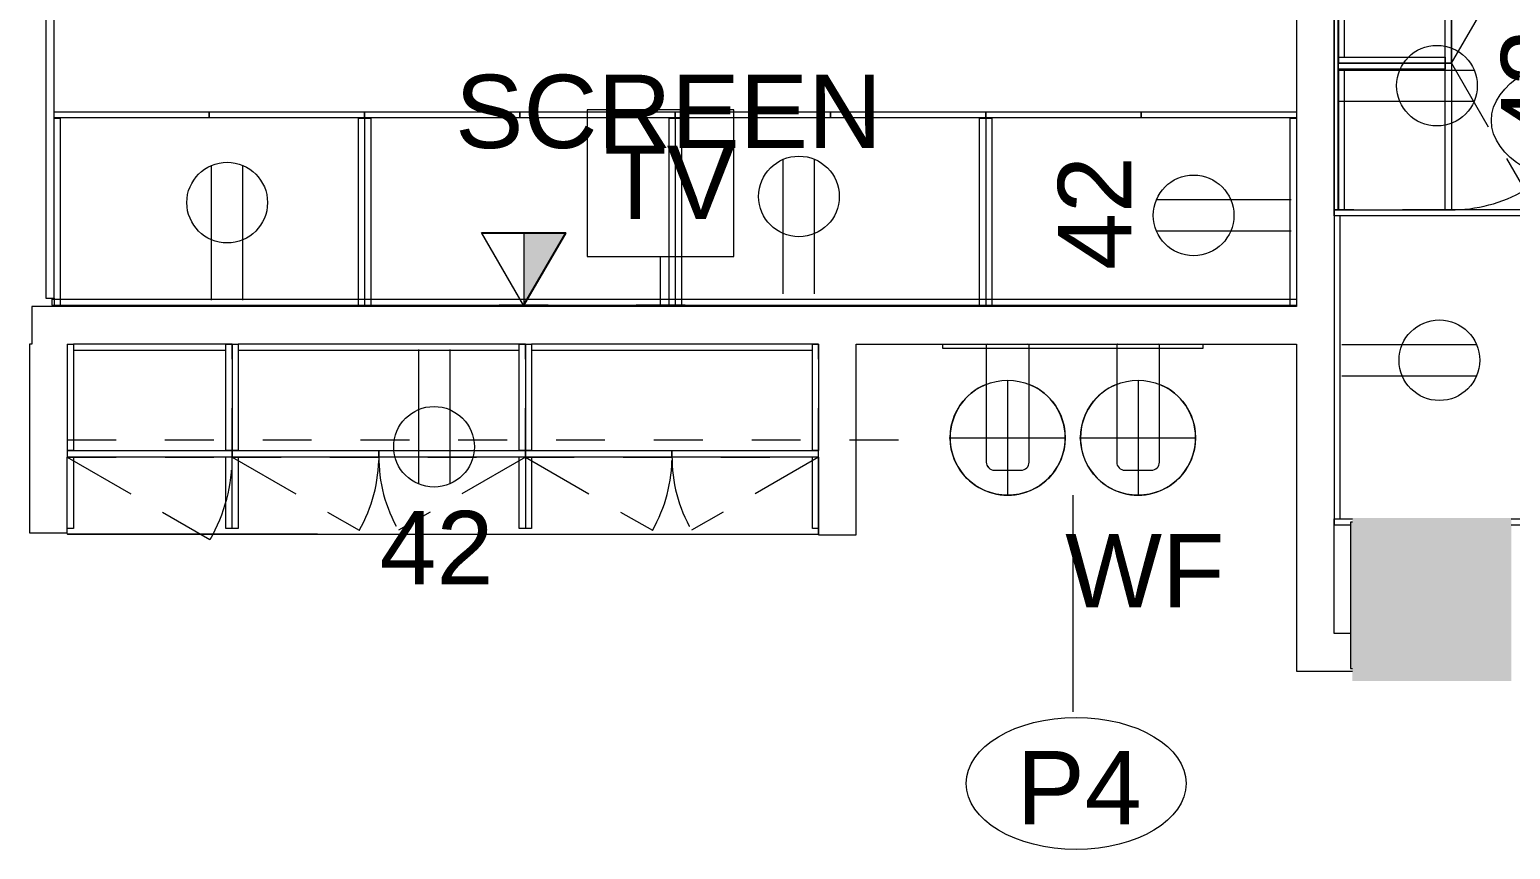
# Model space of a CAD drawing. Header units: inches. Extents: x -326 to 986, y -79 to 1436.
# Drawn here: x 324.3 to 506, y 435.3 to 536 of the extents above; entities that cross this region are included whole.
import ezdxf

# ---------------------------------------------------------------- set-up
doc = ezdxf.new("R2010")
doc.units = ezdxf.units.IN
doc.header["$LTSCALE"] = 48
doc.header["$MEASUREMENT"] = 0
doc.linetypes.add('Dash', pattern=[0.25, 0.125, -0.125])
doc.linetypes.add('Hidden', pattern=[0.28125, 0.1875, -0.09375])
for name, color, linetype, lineweight in [('A-ANNO-NOTE', 4, 'Continuous', 13), ('A-DETL', 8, 'Continuous', 9), ('A-DETL-GENF', 247, 'Continuous', 9), ('A-GLAZ-CURT', 8, 'Continuous', 9), ('A-WALL', 8, 'Continuous', 13), ('G-ANNO-TEXT', 8, 'Continuous', 9), ('P-SANR-FIXT', 8, 'Continuous', 9), ('P-SANR-FIXT-IDEN', 8, 'Continuous', 9), ('Q-CASE', 8, 'Continuous', 9), ('Q-CASE-HDLN', 8, 'Dash', 9), ('Q-SPCQ-IDEN', 8, 'Continuous', 9), ('S-COLS', 8, 'Continuous', 13)]:
    doc.layers.add(name, color=color, linetype=linetype, lineweight=lineweight)
doc.styles.add('Swis721 Lt BT', font='swissl.ttf', dxfattribs={"height": 9})

# ---------------------------------------------------------------- blocks, each defined once
blk = doc.blocks.new('Concrete-Square-Column - 18 x 18-V1-Level XX  POWER _ SIGNAL NEW')
at = {"layer": 'S-COLS'}
blk.add_hatch(color=256, dxfattribs=at).paths.add_polyline_path([(-8.75, -9), (-8.75, 9), (-9, 9), (-9, -9)], flags=0)
for p, q in [((-8.75, 9), (-9, 9)), ((-9, 9), (-9, -9)), ((-9, -9), (-8.75, -9))]:
    blk.add_line(p, q, dxfattribs=at)
blk = doc.blocks.new('Counter Top - 24_ Depth-8590393-Level XX  POWER _ SIGNAL NEW')
at = {"layer": 'Q-CASE'}
for p, q in [((105.43, 0), (-47.26, 0)), ((105.43, -0.88), (105.43, 0)), ((105.43, -0.75), (-47.26, -0.75)), ((-47.26, -23), (105.18, -23))]:
    blk.add_line(p, q, dxfattribs=at)
blk = doc.blocks.new('P-Drinking_Fountain-Wall_Mounted - HI-LO-8062376-Level XX  POWER _ SIGNAL NEW')
at = {"layer": 'P-SANR-FIXT'}
for p, q in [((19.07, 1.44), (19.07, 15.56)), ((35.07, 1.44), (35.07, 15.56)), ((16.44, 11.5), (16.44, -2.85)), ((16.44, 11.5), (16.44, -3)), ((20.69, 12.5), (17.44, 12.5)), ((20.69, 12.5), (17.44, 12.5)), ((21.69, -2.85), (21.69, 11.5)), ((21.69, -3), (21.69, 11.5)), ((32.44, 11.5), (32.44, -2.85)), ((32.44, 11.5), (32.44, -3)), ((36.69, 12.5), (33.44, 12.5)), ((36.69, 12.5), (33.44, 12.5)), ((37.69, -2.85), (37.69, 11.5)), ((37.69, -3), (37.69, 11.5)), ((26.25, 8.5), (12, 8.5)), ((42.25, 8.5), (28, 8.5)), ((43.07, -2.5), (11.07, -2.5)), ((11.07, -2.5), (11.07, -3)), ((11.07, -2.5), (11.07, -3)), ((43.07, -2.5), (11.07, -2.5)), ((43.07, -3), (43.07, -2.5)), ((43.07, -3), (43.07, -2.5))]:
    blk.add_line(p, q, dxfattribs=at)
for centre in [(19.07, 8.5), (35.07, 8.5)]:
    blk.add_circle(centre, 7.06, dxfattribs=at)
for centre, radius, start, end in [((19.07, 8.5), 7.06, 360, 180), ((35.07, 8.5), 7.06, 360, 180), ((17.44, 11.5), 1, 90, 180), ((17.44, 11.5), 1, 90, 180), ((20.69, 11.5), 1, 360, 90), ((20.69, 11.5), 1, 360, 90), ((33.44, 11.5), 1, 90, 180), ((33.44, 11.5), 1, 90, 180), ((36.69, 11.5), 1, 0, 90), ((36.69, 11.5), 1, 360, 90), ((19.07, 8.5), 7.06, 180, 247.9798), ((19.07, 8.5), 7.06, 292.0202, 360), ((35.07, 8.5), 7.06, 180, 247.98), ((35.07, 8.5), 7.06, 292.02, 360), ((16.59, -2.85), 0.15, 180, 270), ((21.54, -2.85), 0.15, 270, 0), ((32.59, -2.85), 0.15, 180, 270), ((37.54, -2.85), 0.15, 270, 360)]:
    blk.add_arc(centre, radius, start, end, dxfattribs=at)
blk = doc.blocks.new('CW Cupbd2 - Fridge 80_h x 24_d - 2 Doors-8699888-Level XX  POWER _ SIGNAL NEW')
at = {"layer": 'Q-CASE'}
for p, q in [((2.75, -5.31), (2, -5.31)), ((2, -5.31), (2, -7.31)), ((39.91, -5.31), (2.75, -5.31)), ((2.75, -5.31), (2.75, -6.06)), ((39.91, -6.06), (39.91, -5.31)), ((40.66, -5.31), (39.91, -5.31)), ((40.66, -5.85), (40.66, -5.31)), ((2.75, -6.06), (2.75, -7.56)), ((2.75, -6.06), (39.91, -6.06)), ((39.91, -31.56), (39.91, -6.06)), ((40.66, -31.56), (40.66, -19.73)), ((2, -27.06), (2, -31.56)), ((2.75, -27.06), (2.75, -31.56)), ((2, -31.56), (21.33, -31.56)), ((2, -31.56), (2, -32.31)), ((21.33, -32.31), (2, -32.31)), ((21.33, -32.31), (21.33, -31.56)), ((21.33, -31.56), (40.66, -31.56)), ((21.33, -31.56), (21.33, -32.31)), ((40.66, -32.31), (21.33, -32.31)), ((40.66, -32.31), (40.66, -31.56))]:
    blk.add_line(p, q, dxfattribs=at)
blk = doc.blocks.new('Counter Top - 24_ Depth-8668045-Level XX  POWER _ SIGNAL NEW')
at = {"layer": 'Q-CASE'}
for p, q in [((44.94, -23), (44.94, -13.48)), ((-47.26, -22.94), (-47.26, -23)), ((-47.26, -23), (44.94, -23))]:
    blk.add_line(p, q, dxfattribs=at)
blk = doc.blocks.new('CW Cupbd2 - UB 34_5_h x 24_d - 2 Doors-8590389-Level XX  POWER _ SIGNAL NEW')
at = {"layer": 'Q-CASE'}
for p, q in [((2.02, 26.36), (20, 26.36)), ((2.02, 25.61), (2.75, 25.61)), ((2.75, 25.61), (2.75, 16.84)), ((20, 26.36), (38, 26.36)), ((37.25, 25.61), (38, 25.61)), ((37.25, 16.84), (37.25, 25.61)), ((38, 26.3), (38, 26.36)), ((38, 16.84), (38, 25.61))]:
    blk.add_line(p, q, dxfattribs=at)
blk = doc.blocks.new('CW Cupbd2 - UB 34_5_h x 24_d - 2 Doors-V35-Level XX  POWER _ SIGNAL NEW')
at = {"layer": 'Q-CASE'}
for p, q in [((2, 26.36), (20, 26.36)), ((2, 26.36), (2, 26.3)), ((2, 25.61), (2.75, 25.61)), ((2, 16.84), (2, 25.61)), ((2.75, 25.61), (2.75, 16.84)), ((20, 26.27), (20, 26.36)), ((20, 26.36), (38, 26.36)), ((20, 26.36), (20, 26.27)), ((37.25, 25.61), (38, 25.61)), ((37.25, 16.84), (37.25, 25.61)), ((38, 16.84), (38, 25.61))]:
    blk.add_line(p, q, dxfattribs=at)
blk = doc.blocks.new('CW Cupbd1 - UB 34_5_h x 24_d - 1 Door - 2 Shelves-8590390-Level XX  POWER _ SIGNAL NEW')
at = {"layer": 'Q-CASE'}
for p, q in [((2, 26.36), (22.2, 26.36)), ((2, 26.36), (2, 26.25)), ((2, 25.61), (2.75, 25.61)), ((2, 16.84), (2, 25.61)), ((2.75, 25.61), (2.75, 16.84)), ((21.45, 25.61), (22.2, 25.61)), ((21.45, 16.84), (21.45, 25.61)), ((22.2, 26.21), (22.2, 26.36))]:
    blk.add_line(p, q, dxfattribs=at)
blk = doc.blocks.new('CW Cupbd Ohead - 23_5_h x 13 7_8_d - 2 Doors - 2 SHELVES-8590391-Level XX  POWER _ SIGNAL NEW')
at = {"layer": 'Q-CASE', "linetype": 'Hidden'}
for p, q in [((2, 16.24), (17.58, 25.23)), ((37.98, 16.24), (22.4, 25.23))]:
    blk.add_line(p, q, dxfattribs=at)
at = {"layer": 'Q-CASE'}
for p, q in [((2, 16.24), (19.99, 16.24)), ((2, 16.24), (2, 15.45)), ((19.99, 15.45), (2, 15.45)), ((2, 15.45), (2.75, 15.45)), ((2, 2.36), (2, 15.45)), ((2.75, 15.45), (2.75, 2.36)), ((19.99, 15.45), (19.99, 16.24)), ((19.99, 16.24), (37.98, 16.24)), ((19.99, 16.24), (19.99, 15.45)), ((37.98, 15.45), (19.99, 15.45)), ((37.23, 15.45), (37.98, 15.45)), ((37.23, 2.36), (37.23, 15.45)), ((37.98, 15.45), (37.98, 16.24)), ((37.98, 2.36), (37.98, 15.45)), ((2.75, 2.36), (2, 2.36)), ((37.23, 3.11), (2.75, 3.11)), ((2.75, 2.36), (37.23, 2.36)), ((37.98, 2.36), (37.23, 2.36))]:
    blk.add_line(p, q, dxfattribs=at)
at = {"layer": 'Q-CASE', "linetype": 'Hidden'}
for centre, start, end in [((2, 16.24), 359.5, 30), ((37.98, 16.24), 150, 180.5)]:
    blk.add_arc(centre, 17.99, start, end, dxfattribs=at)
at = {"layer": 'Q-CASE-HDLN'}
for p, q in [((37.98, 16.24), (2, 16.24)), ((2, 16.24), (2, 2.36)), ((37.98, 2.36), (37.98, 16.24)), ((2, 2.36), (37.98, 2.36))]:
    blk.add_line(p, q, dxfattribs=at)
blk = doc.blocks.new('CW Cupbd Ohead1 - 37_h x 13 7_8_d - 1 Door - 1 Shelf-8590392-Level XX  POWER _ SIGNAL NEW')
at = {"layer": 'Q-CASE', "linetype": 'Hidden'}
blk.add_line((22.22, 16.24), (4.71, 26.35), dxfattribs=at)
at = {"layer": 'Q-CASE'}
for p, q in [((2, 16.24), (22.22, 16.24)), ((2, 16.24), (2, 15.45)), ((22.22, 15.45), (2, 15.45)), ((2, 15.45), (2.75, 15.45)), ((2, 2.36), (2, 15.45)), ((2.75, 15.45), (2.75, 2.36)), ((21.47, 15.45), (22.22, 15.45)), ((21.47, 2.36), (21.47, 15.45)), ((22.22, 15.45), (22.22, 16.24)), ((22.22, 2.36), (22.22, 15.45)), ((2.75, 2.36), (2, 2.36)), ((21.47, 3.11), (2.75, 3.11)), ((2.75, 2.36), (21.47, 2.36)), ((22.22, 2.36), (21.47, 2.36))]:
    blk.add_line(p, q, dxfattribs=at)
at = {"layer": 'Q-CASE', "linetype": 'Hidden'}
blk.add_arc((22.22, 16.24), 20.23, 150, 180.5, dxfattribs=at)
at = {"layer": 'Q-CASE-HDLN'}
for p, q in [((22.22, 16.24), (2, 16.24)), ((2, 16.24), (2, 2.36)), ((22.22, 2.36), (22.22, 16.24)), ((2, 2.36), (22.22, 2.36))]:
    blk.add_line(p, q, dxfattribs=at)
blk = doc.blocks.new('Casework 20 - Casework 2-8590418-Level XX  POWER _ SIGNAL NEW')
at = {"layer": 'Q-CASE'}
for p, q in [((484.89, 573.22), (484.39, 573.22)), ((484.39, 573.22), (484.39, 513.85)), ((484.89, 573.2), (484.39, 573.2)), ((484.39, 573.2), (484.39, 572.7)), ((484.39, 572.7), (484.89, 572.7)), ((650.39, 573.2), (622.39, 573.2)), ((622.39, 572.7), (650.39, 572.7)), ((565.95, 551.47), (565.95, 560.13)), ((595.95, 560.13), (595.95, 551.47)), ((595.95, 551.47), (565.95, 551.47)), ((509.88, 513.85), (509.88, 549.2)), ((509.88, 549.2), (648.33, 549.2)), ((648.33, 549.2), (648.33, 475.5)), ((675.89, 527.78), (675.89, 549.2)), ((484.89, 513.85), (484.89, 546.08)), ((675.89, 475.5), (675.89, 525.28)), ((484.39, 513.85), (484.89, 513.85)), ((648.33, 475.5), (648.39, 475.5)), ((666.39, 475.5), (675.89, 475.5))]:
    blk.add_line(p, q, dxfattribs=at)
blk = doc.blocks.new('System Panel - Glazed - Offset-8646651-Level XX  POWER _ SIGNAL NEW')
at = {"layer": 'A-GLAZ-CURT'}
for p, q in [((20.95, 1.75), (-20.95, 1.75)), ((-20.95, 1.75), (-20.95, 0.75)), ((-20.95, 0.75), (20.95, 0.75)), ((20.95, 0.75), (20.95, 1.75))]:
    blk.add_line(p, q, dxfattribs=at)
blk = doc.blocks.new('CW Cupbd Ohead1 - 37_h x 13 7_8_d - 1 Door - 1 Shelf-8668063-Level XX  POWER _ SIGNAL NEW')
at = {"layer": 'Q-CASE'}
for p, q in [((19.25, -2.36), (2, -2.36)), ((2, -2.36), (2, -3.11)), ((2, -3.11), (19.25, -3.11)), ((2, -3.11), (2, -15.45)), ((19.25, -2.36), (20, -2.36)), ((19.25, -15.45), (19.25, -2.36)), ((20, -15.45), (20, -2.36)), ((2, -15.45), (20, -15.45)), ((2, -15.45), (2, -16.24)), ((20, -16.24), (2, -16.24)), ((20, -15.45), (19.25, -15.45)), ((20, -16.24), (20, -15.45))]:
    blk.add_line(p, q, dxfattribs=at)
at = {"layer": 'Q-CASE', "linetype": 'Hidden'}
blk.add_line((20, -16.24), (4.41, -25.24), dxfattribs=at)
blk.add_arc((20, -16.24), 18, 179.5, 210, dxfattribs=at)
at = {"layer": 'Q-CASE-HDLN'}
for p, q in [((2, -16.24), (2, -2.36)), ((2, -2.36), (20, -2.36)), ((20, -2.36), (20, -16.24)), ((20, -16.24), (2, -16.24))]:
    blk.add_line(p, q, dxfattribs=at)
blk = doc.blocks.new('CW Cupbd - UB 34_5_h x 24_d - 2 Doors - 1 Shelf-8683479-Level XX  POWER _ SIGNAL NEW')
at = {"layer": 'Q-CASE'}
for p, q in [((2.75, -2.49), (2.75, -25.61)), ((39.35, -25.61), (39.35, -2.49)), ((40.1, -25.61), (40.1, -2.49)), ((2.75, -25.61), (2, -25.61)), ((21.05, -26.36), (2, -26.36)), ((21.05, -26.36), (21.05, -25.61)), ((21.05, -25.61), (21.05, -26.36)), ((40.1, -26.36), (21.05, -26.36)), ((40.1, -25.61), (39.35, -25.61)), ((40.1, -26.36), (40.1, -25.61))]:
    blk.add_line(p, q, dxfattribs=at)
blk = doc.blocks.new('CW Cupbd - UB 34_5_h x 24_d - 2 Doors - 1 Shelf-V67-Level XX  POWER _ SIGNAL NEW')
at = {"layer": 'Q-CASE'}
for p, q in [((2, -25.61), (2, -2.49)), ((2.75, -2.49), (2.75, -25.61)), ((39.35, -25.61), (39.35, -2.49)), ((40.1, -25.61), (40.1, -2.49)), ((2, -25.61), (2, -26.36)), ((2.75, -25.61), (2, -25.61)), ((21.05, -26.36), (2, -26.36)), ((21.05, -26.36), (21.05, -25.61)), ((21.05, -25.61), (21.05, -26.36)), ((40.1, -26.36), (21.05, -26.36)), ((40.1, -25.61), (39.35, -25.61)), ((40.1, -26.36), (40.1, -25.61))]:
    blk.add_line(p, q, dxfattribs=at)
blk = doc.blocks.new('CW Cupbd - UB 34_5_h x 24_d - 2 Doors - 1 Shelf-V68-Level XX  POWER _ SIGNAL NEW')
at = {"layer": 'Q-CASE'}
for p, q in [((2, -25.61), (2, -2.49)), ((2.75, -2.49), (2.75, -25.61)), ((39.35, -25.61), (39.35, -2.49)), ((40.1, -3.49), (40.1, -2.49)), ((2, -25.61), (2, -26.36)), ((2.75, -25.61), (2, -25.61)), ((21.05, -26.36), (2, -26.36)), ((21.05, -26.36), (21.05, -25.61)), ((21.05, -25.61), (21.05, -26.36)), ((40.1, -26.36), (21.05, -26.36)), ((40.1, -25.61), (39.35, -25.61))]:
    blk.add_line(p, q, dxfattribs=at)
blk = doc.blocks.new('CW Cupbd Ohead1 - 37_h x 13 7_8_d - 1 Door - 1 Shelf-8699881-Level XX  POWER _ SIGNAL NEW')
at = {"layer": 'Q-CASE', "linetype": 'Hidden'}
blk.add_line((16.22, 16.24), (3.9, 23.35), dxfattribs=at)
at = {"layer": 'Q-CASE'}
for p, q in [((2, 16.24), (16.22, 16.24)), ((2, 16.24), (2, 15.45)), ((16.22, 15.45), (2, 15.45)), ((2, 15.45), (2, 3.11)), ((15.47, 15.45), (16.22, 15.45)), ((15.47, 2.36), (15.47, 15.45)), ((16.22, 15.45), (16.22, 16.24)), ((16.22, 2.36), (16.22, 15.45)), ((15.47, 3.11), (2, 3.11)), ((2, 3.11), (2, 2.36)), ((2, 2.36), (15.47, 2.36)), ((16.22, 2.36), (15.47, 2.36))]:
    blk.add_line(p, q, dxfattribs=at)
at = {"layer": 'Q-CASE', "linetype": 'Hidden'}
blk.add_arc((16.22, 16.24), 14.23, 150, 180.5, dxfattribs=at)
at = {"layer": 'Q-CASE-HDLN'}
for p, q in [((16.22, 16.24), (2, 16.24)), ((2, 16.24), (2, 2.36)), ((16.22, 2.36), (16.22, 16.24)), ((2, 2.36), (16.22, 2.36))]:
    blk.add_line(p, q, dxfattribs=at)
blk = doc.blocks.new('Appliance_Specialty Equipment Tag - Standard-3515593-Level XX  POWER _ SIGNAL NEW')
at = {"layer": 'Q-SPCQ-IDEN'}
blk.add_ellipse((-0.0499, 0.0037), major_axis=(-0.1406, 0), ratio=0.600473, dxfattribs=at)
blk = doc.blocks.new('Plumbing Equipment Tag - Standard-3394155-Level XX  POWER _ SIGNAL NEW')
at = {"layer": 'P-SANR-FIXT-IDEN'}
blk.add_ellipse((-0.0499, 0.0037), major_axis=(-0.1406, 0), ratio=0.600473, dxfattribs=at)

msp = doc.modelspace()

# ---------------------------------------------------------------- hatches: boundary and pattern name
at = {"layer": 'A-ANNO-NOTE'}
msp.add_hatch(color=256, dxfattribs=at).paths.add_polyline_path([(384.99, 502.06), (390.15, 510.99), (384.99, 510.99)], flags=0)
at = {"layer": 'A-DETL-GENF'}
msp.add_hatch(color=256, dxfattribs=at).paths.add_polyline_path([(504.39, 456.03), (506.14, 456.03), (506.14, 476.03), (486.64, 476.03), (486.64, 456.03)], flags=0)

# ---------------------------------------------------------------- linework, layer by layer
at = {"layer": 'A-ANNO-NOTE'}
for p, q in [((485.04, 531.01), (501.57, 531.01)), ((485.04, 527.17), (501.57, 527.17)), ((485.04, 527.17), (501.57, 527.17)), ((410.76, 526.13), (392.76, 526.13)), ((392.76, 526.13), (392.76, 508.13)), ((410.76, 508.13), (410.76, 526.13)), ((416.81, 503.53), (416.81, 520.06)), ((416.81, 503.53), (416.81, 520.06)), ((420.64, 503.53), (420.64, 520.06)), ((346.65, 502.78), (346.65, 519.31)), ((346.65, 502.78), (346.65, 519.31)), ((350.49, 502.78), (350.49, 519.31)), ((479.11, 515.08), (462.59, 515.08)), ((479.11, 515.08), (462.59, 515.08)), ((384.95, 502.13), (379.79, 511.06)), ((379.79, 511.06), (390.11, 511.06)), ((384.99, 502.06), (379.83, 510.99)), ((379.83, 510.99), (390.15, 510.99)), ((384.95, 502.13), (390.11, 511.06)), ((384.99, 502.06), (390.15, 510.99)), ((390.15, 510.99), (384.99, 510.99)), ((384.99, 510.99), (384.99, 502.06)), ((384.99, 502.06), (390.15, 510.99)), ((479.11, 511.25), (462.59, 511.25)), ((392.76, 508.13), (410.76, 508.13)), ((401.76, 502.13), (401.76, 508.13)), ((387.95, 502.13), (381.95, 502.13)), ((404.76, 502.13), (398.76, 502.13)), ((372.04, 496.72), (372.04, 480.2)), ((375.88, 496.72), (375.88, 480.2)), ((375.88, 496.72), (375.88, 480.2)), ((485.36, 497.3), (501.88, 497.3)), ((485.36, 497.3), (501.88, 497.3)), ((485.36, 493.47), (501.88, 493.47))]:
    msp.add_line(p, q, dxfattribs=at)
for centre in [(497.01, 529.09), (348.57, 514.74), (418.73, 515.49), (467.15, 513.16), (497.32, 495.39), (373.96, 484.76)]:
    msp.add_circle(centre, 4.95, dxfattribs=at)
at = {"layer": 'A-DETL', "linetype": 'Dash'}
msp.add_line((328.93, 485.63), (434.08, 485.63), dxfattribs=at)
at = {"layer": 'A-WALL'}
for p, q in [((479.77, 577.11), (479.77, 502)), ((484.39, 513.1), (484.39, 577.11)), ((479.77, 502), (324.58, 502)), ((324.58, 502), (324.58, 497.38)), ((324.58, 497.38), (324.33, 497.38)), ((324.33, 497.38), (324.33, 474.19)), ((425.77, 473.94), (425.77, 497.38)), ((425.77, 497.38), (479.77, 497.38)), ((479.77, 497.38), (479.77, 457.22)), ((328.95, 474.19), (328.95, 483.5)), ((421.14, 483.5), (421.14, 473.94)), ((484.39, 461.85), (484.39, 475.93)), ((324.33, 474.19), (328.95, 474.19)), ((421.14, 473.94), (425.77, 473.94)), ((486.39, 461.85), (484.39, 461.85)), ((479.77, 457.22), (486.64, 457.22))]:
    msp.add_line(p, q, dxfattribs=at)
at = {"layer": 'P-SANR-FIXT-IDEN'}
msp.add_line((452.35, 478.81), (452.35, 452.25), dxfattribs=at)

# ---------------------------------------------------------------- block references
at = {"layer": 'A-GLAZ-CURT', "rotation": 89.99999999999991}
msp.add_blockref('System Panel - Glazed - Offset-8646651-Level XX  POWER _ SIGNAL NEW', (328.08, 523.95), dxfattribs=at)
at = {"layer": 'P-SANR-FIXT', "rotation": 180}
msp.add_blockref('P-Drinking_Fountain-Wall_Mounted - HI-LO-8062376-Level XX  POWER _ SIGNAL NEW', (479.41, 494.38), dxfattribs=at)
at = {"layer": 'P-SANR-FIXT-IDEN', "xscale": 95.99999999999994, "yscale": 95.99999999999994, "zscale": 95.99999999999994}
msp.add_blockref('Plumbing Equipment Tag - Standard-3394155-Level XX  POWER _ SIGNAL NEW', (457.54, 443.09), dxfattribs=at)
at = {"layer": 'Q-CASE'}
msp.add_blockref('Casework 20 - Casework 2-8590418-Level XX  POWER _ SIGNAL NEW', (0, 0), dxfattribs=at)
for name, p, rotation in [('CW Cupbd Ohead1 - 37_h x 13 7_8_d - 1 Door - 1 Shelf-8699881-Level XX  POWER _ SIGNAL NEW', (482.57, 548.07), 270), ('CW Cupbd Ohead1 - 37_h x 13 7_8_d - 1 Door - 1 Shelf-8668063-Level XX  POWER _ SIGNAL NEW', (482.57, 511.85), 89.9999999999994), ('Counter Top - 24_ Depth-8590393-Level XX  POWER _ SIGNAL NEW', (432.5, 502.13), 180), ('CW Cupbd - UB 34_5_h x 24_d - 2 Doors - 1 Shelf-V68-Level XX  POWER _ SIGNAL NEW', (367.43, 499.51), 180), ('CW Cupbd - UB 34_5_h x 24_d - 2 Doors - 1 Shelf-V67-Level XX  POWER _ SIGNAL NEW', (405.54, 499.51), 180), ('CW Cupbd - UB 34_5_h x 24_d - 2 Doors - 1 Shelf-V67-Level XX  POWER _ SIGNAL NEW', (443.65, 499.51), 180), ('CW Cupbd - UB 34_5_h x 24_d - 2 Doors - 1 Shelf-8683479-Level XX  POWER _ SIGNAL NEW', (481.76, 499.51), 180), ('CW Cupbd2 - Fridge 80_h x 24_d - 2 Doors-8699888-Level XX  POWER _ SIGNAL NEW', (479.08, 473.19), 89.99999999999974), ('CW Cupbd Ohead1 - 37_h x 13 7_8_d - 1 Door - 1 Shelf-8590392-Level XX  POWER _ SIGNAL NEW', (351.17, 499.74), 180), ('CW Cupbd Ohead - 23_5_h x 13 7_8_d - 2 Doors - 2 SHELVES-8590391-Level XX  POWER _ SIGNAL NEW', (387.16, 499.74), 180), ('CW Cupbd Ohead - 23_5_h x 13 7_8_d - 2 Doors - 2 SHELVES-8590391-Level XX  POWER _ SIGNAL NEW', (423.14, 499.74), 180), ('Counter Top - 24_ Depth-8668045-Level XX  POWER _ SIGNAL NEW', (376.21, 497.05), 359.9069932019393), ('CW Cupbd1 - UB 34_5_h x 24_d - 1 Door - 2 Shelves-8590390-Level XX  POWER _ SIGNAL NEW', (351.16, 500.34), 180), ('CW Cupbd2 - UB 34_5_h x 24_d - 2 Doors-V35-Level XX  POWER _ SIGNAL NEW', (387.16, 500.34), 180), ('CW Cupbd2 - UB 34_5_h x 24_d - 2 Doors-8590389-Level XX  POWER _ SIGNAL NEW', (423.16, 500.34), 180)]:
    msp.add_blockref(name, p, dxfattribs=dict(at, rotation=rotation))
at = {"layer": 'Q-SPCQ-IDEN', "xscale": 95.99999999999994, "yscale": 95.99999999999994, "zscale": 95.99999999999994}
msp.add_blockref('Appliance_Specialty Equipment Tag - Standard-3515593-Level XX  POWER _ SIGNAL NEW', (521.99, 524.45), dxfattribs=at)
at = {"layer": 'S-COLS'}
msp.add_blockref('Concrete-Square-Column - 18 x 18-V1-Level XX  POWER _ SIGNAL NEW', (495.39, 466.53), dxfattribs=at)

# ---------------------------------------------------------------- texts
at = {"layer": 'A-ANNO-NOTE', "char_height": 9, "width": 16.362, "attachment_point": 1, "rotation": 90, "style": 'Swis721 Lt BT'}
for insert in [(504.88, 522.04), (450.51, 506.46)]:
    msp.add_mtext('42', dxfattribs=dict(at, insert=insert))
at = {"layer": 'A-ANNO-NOTE', "char_height": 9, "attachment_point": 1, "style": 'Swis721 Lt BT'}
for s, insert, width in [('SCREEN', (376.54, 530.43), 59.691), ('TV', (394.82, 521.72), 16.968), ('42', (367.26, 476.89), 16.362)]:
    msp.add_mtext(s, dxfattribs=dict(at, insert=insert, width=width))
at = {"layer": 'G-ANNO-TEXT', "insert": (451.41, 474.04), "char_height": 9, "width": 22.119, "attachment_point": 1, "style": 'Swis721 Lt BT'}
msp.add_mtext('WF', dxfattribs=at)
at = {"layer": 'P-SANR-FIXT-IDEN', "insert": (445.42, 447.42), "char_height": 9, "width": 17.574, "attachment_point": 1, "style": 'Swis721 Lt BT'}
msp.add_mtext('P4', dxfattribs=at)

doc.saveas('drawing.dxf')
